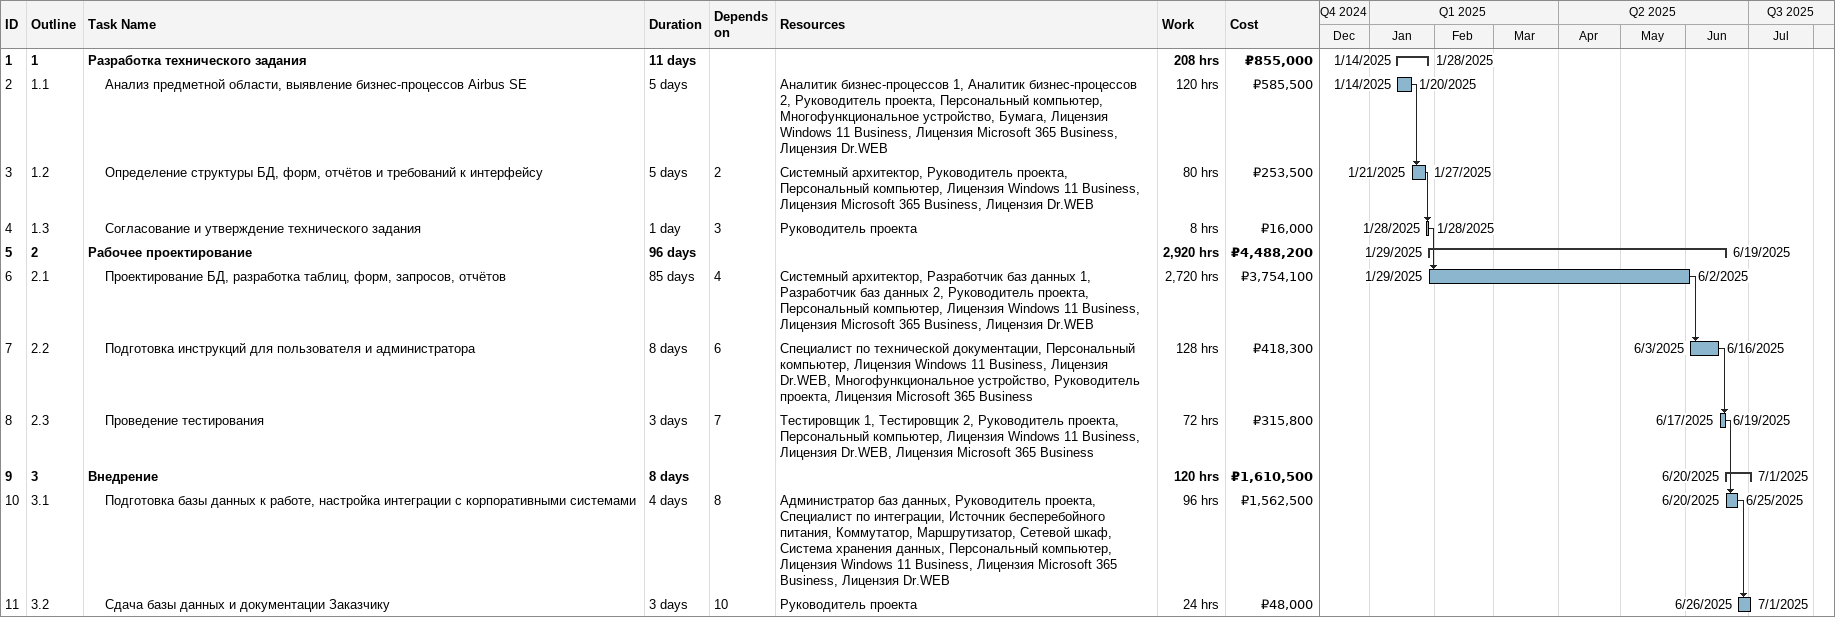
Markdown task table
| ID | WBS | Task | Duration | Start | Finish | Predecessors | Resources | Work (h) | Cost (₽) |
|---|---|---|---|---|---|---|---|---|---|
| 1 | 1 | **Разработка технического задания** | 11d | 2025-01-14 | 2025-01-28 |  |  | 208 | 855000 |
| 2 | 1.1 | Анализ предметной области, выявление бизнес-процессов Airbus SE | 5d | 2025-01-14 | 2025-01-20 |  | Аналитик бизнес-процессов 1, Аналитик бизнес-процессов 2, Руководитель проекта, Персональный компьютер, Многофункциональное устройство, Бумага, Лицензия Windows 11 Business, Лицензия Microsoft 365 Business, Лицензия Dr.WEB | 120 | 585500 |
| 3 | 1.2 | Определение структуры БД, форм, отчётов и требований к интерфейсу | 5d | 2025-01-21 | 2025-01-27 | 2 | Системный архитектор, Руководитель проекта, Персональный компьютер, Лицензия Windows 11 Business, Лицензия Microsoft 365 Business, Лицензия Dr.WEB | 80 | 253500 |
| 4 | 1.3 | Согласование и утверждение технического задания | 1d | 2025-01-28 | 2025-01-28 | 3 | Руководитель проекта | 8 | 16000 |
| 5 | 2 | **Рабочее проектирование** | 96d | 2025-01-29 | 2025-06-19 |  |  | 2920 | 4488200 |
| 6 | 2.1 | Проектирование БД, разработка таблиц, форм, запросов, отчётов | 85d | 2025-01-29 | 2025-06-02 | 4 | Системный архитектор, Разработчик баз данных 1, Разработчик баз данных 2, Руководитель проекта, Персональный компьютер, Лицензия Windows 11 Business, Лицензия Microsoft 365 Business, Лицензия Dr.WEB | 2720 | 3754100 |
| 7 | 2.2 | Подготовка инструкций для пользователя и администратора | 8d | 2025-06-03 | 2025-06-16 | 6 | Специалист по технической документации, Персональный компьютер, Лицензия Windows 11 Business, Лицензия Dr.WEB, Многофункциональное устройство, Руководитель проекта, Лицензия Microsoft 365 Business | 128 | 418300 |
| 8 | 2.3 | Проведение тестирования | 3d | 2025-06-17 | 2025-06-19 | 7 | Тестировщик 1, Тестировщик 2, Руководитель проекта, Персональный компьютер, Лицензия Windows 11 Business, Лицензия Dr.WEB, Лицензия Microsoft 365 Business | 72 | 315800 |
| 9 | 3 | **Внедрение** | 8d | 2025-06-20 | 2025-07-01 |  |  | 120 | 1610500 |
| 10 | 3.1 | Подготовка базы данных к работе, настройка интеграции с корпоративными системами | 4d | 2025-06-20 | 2025-06-25 | 8 | Администратор баз данных, Руководитель проекта, Специалист по интеграции, Источник бесперебойного питания, Коммутатор, Маршрутизатор, Сетевой шкаф, Система хранения данных, Персональный компьютер, Лицензия Windows 11 Business, Лицензия Microsoft 365 Business, Лицензия Dr.WEB | 96 | 1562500 |
| 11 | 3.2 | Сдача базы данных и документации Заказчику | 3d | 2025-06-26 | 2025-07-01 | 10 | Руководитель проекта | 24 | 48000 |
